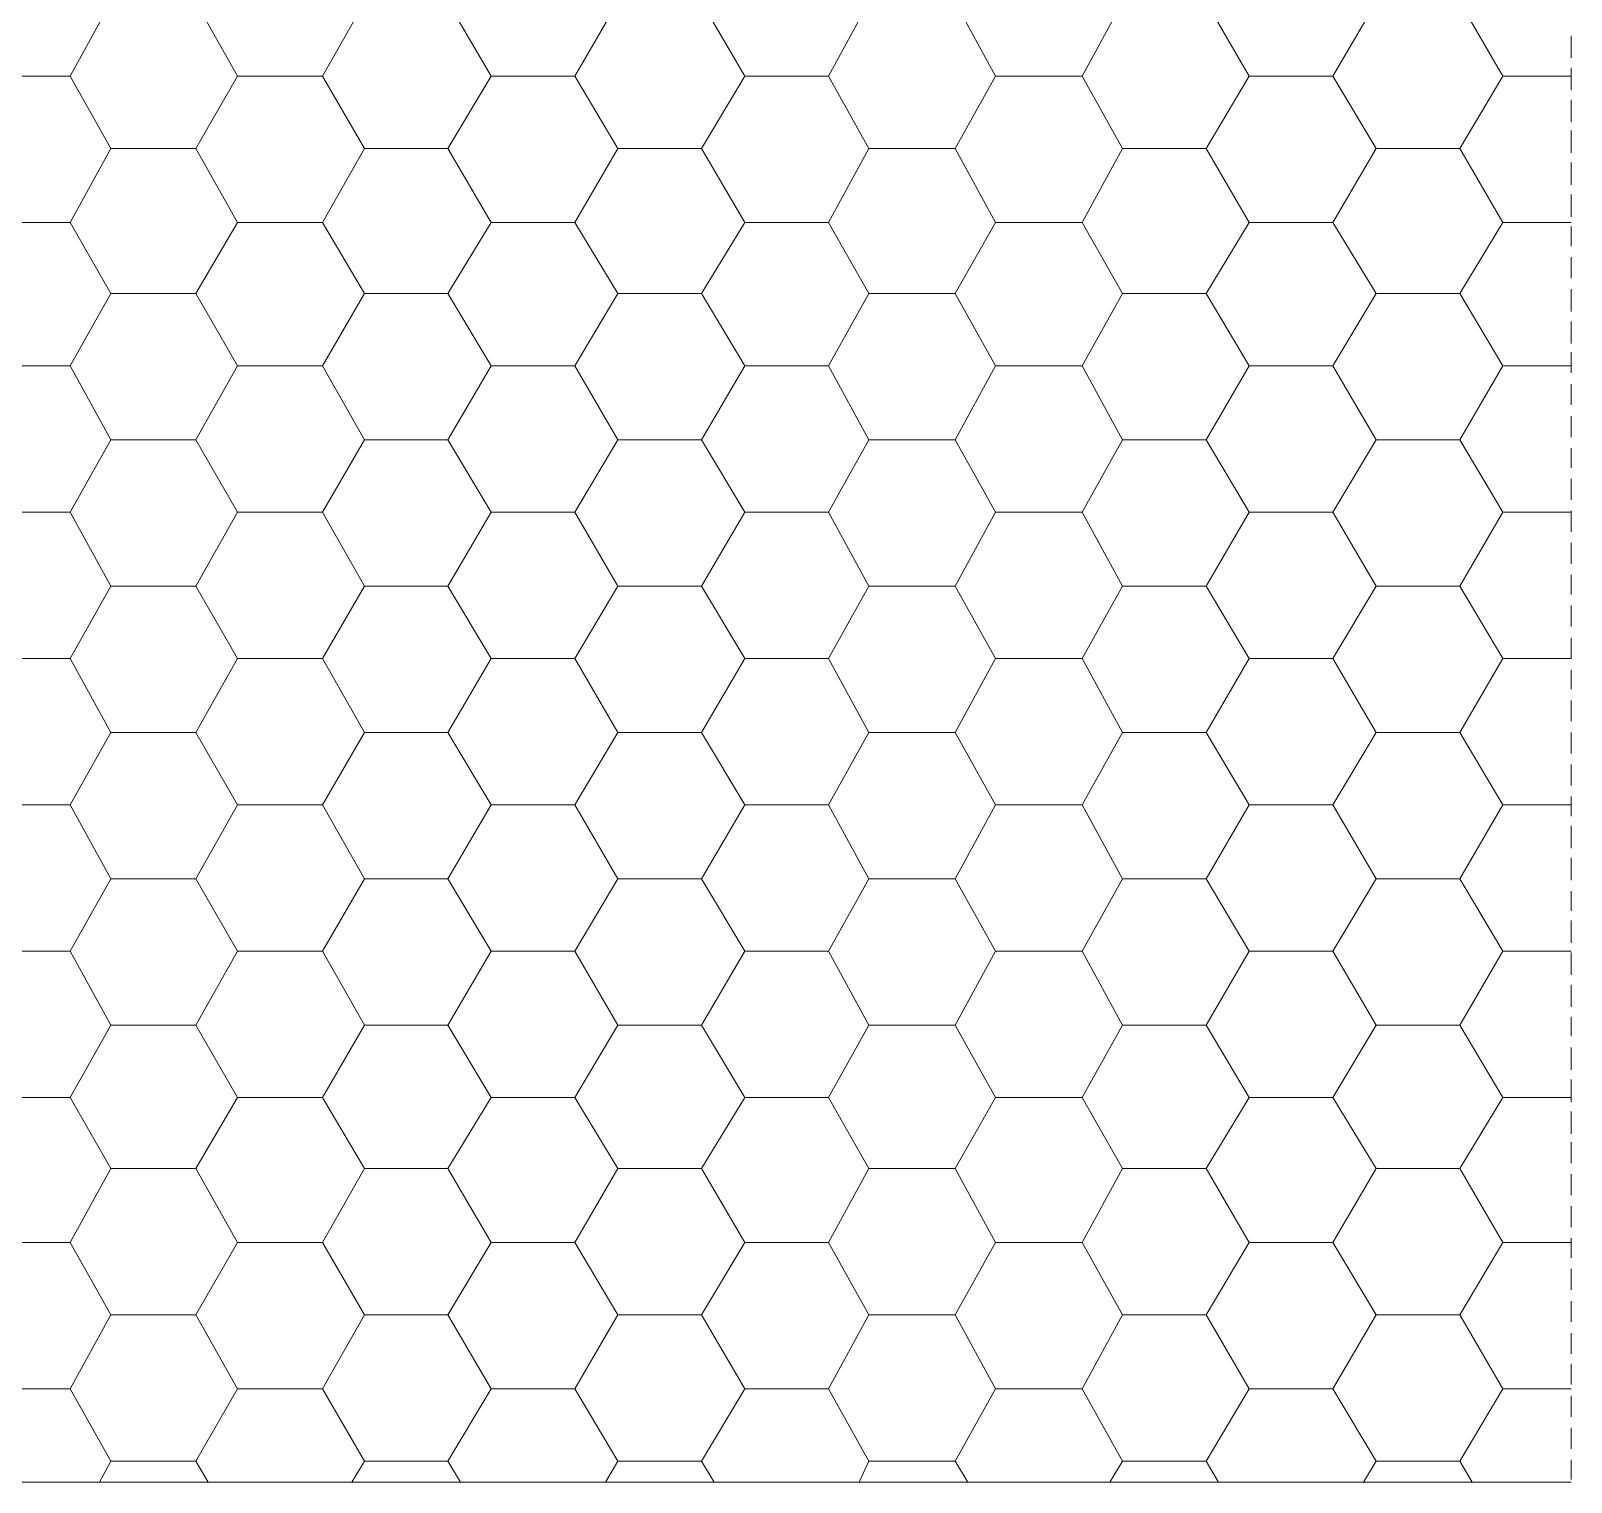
# Model space of a CAD drawing. Header units: millimetres. Extents: x 2928 to 3112, y 1220 to 1280.
# Drawn here: x 3061.12 to 3062.948, y 1268.156 to 1269.879 of the extents above; entities that cross this region are included whole.
import ezdxf

# ---------------------------------------------------------------- set-up
doc = ezdxf.new("R2010")
doc.units = ezdxf.units.MM

msp = doc.modelspace()

# ---------------------------------------------------------------- linework, layer by layer
at = {"color": 7, "linetype": 'Continuous', "lineweight": 5, "true_color": 0x000007}
msp.add_lwpolyline([(3062.94813, 1274.95752), (3058.37486, 1274.95752), (3058.37486, 1268.15632), (3062.94813, 1268.15632)], dxfattribs=at)
at = {"color": 9, "linetype": 'Continuous', "lineweight": 13, "true_color": 0xbababa}
for points in [[(3061.16679, 1269.8252), (3061.21475, 1269.91286), (3061.21475, 1269.91286)], [(3061.36527, 1269.8252), (3061.31565, 1269.91286), (3061.31565, 1269.91286)], [(3061.46616, 1269.8252), (3061.51578, 1269.91286), (3061.51578, 1269.91286)], [(3061.66629, 1269.8252), (3061.61502, 1269.91286), (3061.61502, 1269.91286)], [(3061.76553, 1269.8252), (3061.81681, 1269.91286), (3061.81681, 1269.91286)], [(3061.96732, 1269.8252), (3061.91604, 1269.91286), (3061.91604, 1269.91286)], [(3062.06656, 1269.8252), (3062.11452, 1269.91286), (3062.11452, 1269.91286)], [(3062.26504, 1269.8252), (3062.21707, 1269.91286), (3062.21707, 1269.91286)], [(3062.36758, 1269.8252), (3062.41555, 1269.91286), (3062.41555, 1269.91286)], [(3062.56606, 1269.8252), (3062.51479, 1269.91286), (3062.51479, 1269.91286)], [(3062.6653, 1269.8252), (3062.71657, 1269.91286), (3062.71657, 1269.91286)], [(3062.86709, 1269.8252), (3062.81581, 1269.91286), (3062.81581, 1269.91286)], [(3061.06589, 1269.8252), (3061.16679, 1269.8252), (3061.16679, 1269.8252)], [(3061.21475, 1269.73919), (3061.16679, 1269.8252), (3061.16679, 1269.8252)], [(3061.31565, 1269.73919), (3061.36527, 1269.8252), (3061.36527, 1269.8252)], [(3061.36527, 1269.8252), (3061.46616, 1269.8252), (3061.46616, 1269.8252)], [(3061.51578, 1269.73919), (3061.46616, 1269.8252), (3061.46616, 1269.8252)], [(3061.61502, 1269.73919), (3061.66629, 1269.8252), (3061.66629, 1269.8252)], [(3061.66629, 1269.8252), (3061.76553, 1269.8252), (3061.76553, 1269.8252)], [(3061.81681, 1269.73919), (3061.76553, 1269.8252), (3061.76553, 1269.8252)], [(3061.91604, 1269.73919), (3061.96732, 1269.8252), (3061.96732, 1269.8252)], [(3061.96732, 1269.8252), (3062.06656, 1269.8252), (3062.06656, 1269.8252)], [(3062.11452, 1269.73919), (3062.06656, 1269.8252), (3062.06656, 1269.8252)], [(3062.21707, 1269.73919), (3062.26504, 1269.8252), (3062.26504, 1269.8252)], [(3062.26504, 1269.8252), (3062.36758, 1269.8252), (3062.36758, 1269.8252)], [(3062.41555, 1269.73919), (3062.36758, 1269.8252), (3062.36758, 1269.8252)], [(3062.51479, 1269.73919), (3062.56606, 1269.8252), (3062.56606, 1269.8252)], [(3062.56606, 1269.8252), (3062.6653, 1269.8252), (3062.6653, 1269.8252)], [(3062.71657, 1269.73919), (3062.6653, 1269.8252), (3062.6653, 1269.8252)], [(3062.81581, 1269.73919), (3062.86709, 1269.8252), (3062.86709, 1269.8252)], [(3062.86709, 1269.8252), (3062.94813, 1269.8252), (3062.94813, 1269.8252)], [(3061.16679, 1269.65153), (3061.21475, 1269.73919), (3061.21475, 1269.73919)], [(3061.21475, 1269.73919), (3061.31565, 1269.73919), (3061.31565, 1269.73919)], [(3061.36527, 1269.65153), (3061.31565, 1269.73919), (3061.31565, 1269.73919)], [(3061.46616, 1269.65153), (3061.51578, 1269.73919), (3061.51578, 1269.73919)], [(3061.51578, 1269.73919), (3061.61502, 1269.73919), (3061.61502, 1269.73919)], [(3061.66629, 1269.65153), (3061.61502, 1269.73919), (3061.61502, 1269.73919)], [(3061.76553, 1269.65153), (3061.81681, 1269.73919), (3061.81681, 1269.73919)], [(3061.81681, 1269.73919), (3061.91604, 1269.73919), (3061.91604, 1269.73919)], [(3061.96732, 1269.65153), (3061.91604, 1269.73919), (3061.91604, 1269.73919)], [(3062.06656, 1269.65153), (3062.11452, 1269.73919), (3062.11452, 1269.73919)], [(3062.11452, 1269.73919), (3062.21707, 1269.73919), (3062.21707, 1269.73919)], [(3062.26504, 1269.65153), (3062.21707, 1269.73919), (3062.21707, 1269.73919)], [(3062.36758, 1269.65153), (3062.41555, 1269.73919), (3062.41555, 1269.73919)], [(3062.41555, 1269.73919), (3062.51479, 1269.73919), (3062.51479, 1269.73919)], [(3062.56606, 1269.65153), (3062.51479, 1269.73919), (3062.51479, 1269.73919)], [(3062.6653, 1269.65153), (3062.71657, 1269.73919), (3062.71657, 1269.73919)], [(3062.71657, 1269.73919), (3062.81581, 1269.73919), (3062.81581, 1269.73919)], [(3062.86709, 1269.65153), (3062.81581, 1269.73919), (3062.81581, 1269.73919)], [(3061.06589, 1269.65153), (3061.16679, 1269.65153), (3061.16679, 1269.65153)], [(3061.21475, 1269.56718), (3061.16679, 1269.65153), (3061.16679, 1269.65153)], [(3061.31565, 1269.56718), (3061.36527, 1269.65153), (3061.36527, 1269.65153)], [(3061.36527, 1269.65153), (3061.46616, 1269.65153), (3061.46616, 1269.65153)], [(3061.51578, 1269.56718), (3061.46616, 1269.65153), (3061.46616, 1269.65153)], [(3061.61502, 1269.56718), (3061.66629, 1269.65153), (3061.66629, 1269.65153)], [(3061.66629, 1269.65153), (3061.76553, 1269.65153), (3061.76553, 1269.65153)], [(3061.81681, 1269.56718), (3061.76553, 1269.65153), (3061.76553, 1269.65153)], [(3061.91604, 1269.56718), (3061.96732, 1269.65153), (3061.96732, 1269.65153)], [(3061.96732, 1269.65153), (3062.06656, 1269.65153), (3062.06656, 1269.65153)], [(3062.11452, 1269.56718), (3062.06656, 1269.65153), (3062.06656, 1269.65153)], [(3062.21707, 1269.56718), (3062.26504, 1269.65153), (3062.26504, 1269.65153)], [(3062.26504, 1269.65153), (3062.36758, 1269.65153), (3062.36758, 1269.65153)], [(3062.41555, 1269.56718), (3062.36758, 1269.65153), (3062.36758, 1269.65153)], [(3062.51479, 1269.56718), (3062.56606, 1269.65153), (3062.56606, 1269.65153)], [(3062.56606, 1269.65153), (3062.6653, 1269.65153), (3062.6653, 1269.65153)], [(3062.71657, 1269.56718), (3062.6653, 1269.65153), (3062.6653, 1269.65153)], [(3062.81581, 1269.56718), (3062.86709, 1269.65153), (3062.86709, 1269.65153)], [(3062.86709, 1269.65153), (3062.94813, 1269.65153), (3062.94813, 1269.65153)], [(3061.16679, 1269.48117), (3061.21475, 1269.56718), (3061.21475, 1269.56718)], [(3061.21475, 1269.56718), (3061.31565, 1269.56718), (3061.31565, 1269.56718)], [(3061.36527, 1269.48117), (3061.31565, 1269.56718), (3061.31565, 1269.56718)], [(3061.46616, 1269.48117), (3061.51578, 1269.56718), (3061.51578, 1269.56718)], [(3061.51578, 1269.56718), (3061.61502, 1269.56718), (3061.61502, 1269.56718)], [(3061.66629, 1269.48117), (3061.61502, 1269.56718), (3061.61502, 1269.56718)], [(3061.76553, 1269.48117), (3061.81681, 1269.56718), (3061.81681, 1269.56718)], [(3061.81681, 1269.56718), (3061.91604, 1269.56718), (3061.91604, 1269.56718)], [(3061.96732, 1269.48117), (3061.91604, 1269.56718), (3061.91604, 1269.56718)], [(3062.06656, 1269.48117), (3062.11452, 1269.56718), (3062.11452, 1269.56718)], [(3062.11452, 1269.56718), (3062.21707, 1269.56718), (3062.21707, 1269.56718)], [(3062.26504, 1269.48117), (3062.21707, 1269.56718), (3062.21707, 1269.56718)], [(3062.36758, 1269.48117), (3062.41555, 1269.56718), (3062.41555, 1269.56718)], [(3062.41555, 1269.56718), (3062.51479, 1269.56718), (3062.51479, 1269.56718)], [(3062.56606, 1269.48117), (3062.51479, 1269.56718), (3062.51479, 1269.56718)], [(3062.6653, 1269.48117), (3062.71657, 1269.56718), (3062.71657, 1269.56718)], [(3062.71657, 1269.56718), (3062.81581, 1269.56718), (3062.81581, 1269.56718)], [(3062.86709, 1269.48117), (3062.81581, 1269.56718), (3062.81581, 1269.56718)], [(3061.06589, 1269.48117), (3061.16679, 1269.48117), (3061.16679, 1269.48117)], [(3061.21475, 1269.39351), (3061.16679, 1269.48117), (3061.16679, 1269.48117)], [(3061.31565, 1269.39351), (3061.36527, 1269.48117), (3061.36527, 1269.48117)], [(3061.36527, 1269.48117), (3061.46616, 1269.48117), (3061.46616, 1269.48117)], [(3061.51578, 1269.39351), (3061.46616, 1269.48117), (3061.46616, 1269.48117)], [(3061.61502, 1269.39351), (3061.66629, 1269.48117), (3061.66629, 1269.48117)], [(3061.66629, 1269.48117), (3061.76553, 1269.48117), (3061.76553, 1269.48117)], [(3061.81681, 1269.39351), (3061.76553, 1269.48117), (3061.76553, 1269.48117)], [(3061.91604, 1269.39351), (3061.96732, 1269.48117), (3061.96732, 1269.48117)], [(3061.96732, 1269.48117), (3062.06656, 1269.48117), (3062.06656, 1269.48117)], [(3062.11452, 1269.39351), (3062.06656, 1269.48117), (3062.06656, 1269.48117)], [(3062.21707, 1269.39351), (3062.26504, 1269.48117), (3062.26504, 1269.48117)], [(3062.26504, 1269.48117), (3062.36758, 1269.48117), (3062.36758, 1269.48117)], [(3062.41555, 1269.39351), (3062.36758, 1269.48117), (3062.36758, 1269.48117)], [(3062.51479, 1269.39351), (3062.56606, 1269.48117), (3062.56606, 1269.48117)], [(3062.56606, 1269.48117), (3062.6653, 1269.48117), (3062.6653, 1269.48117)], [(3062.71657, 1269.39351), (3062.6653, 1269.48117), (3062.6653, 1269.48117)], [(3062.81581, 1269.39351), (3062.86709, 1269.48117), (3062.86709, 1269.48117)], [(3062.86709, 1269.48117), (3062.94813, 1269.48117), (3062.94813, 1269.48117)], [(3061.16679, 1269.3075), (3061.21475, 1269.39351), (3061.21475, 1269.39351)], [(3061.21475, 1269.39351), (3061.31565, 1269.39351), (3061.31565, 1269.39351)], [(3061.36527, 1269.3075), (3061.31565, 1269.39351), (3061.31565, 1269.39351)], [(3061.46616, 1269.3075), (3061.51578, 1269.39351), (3061.51578, 1269.39351)], [(3061.51578, 1269.39351), (3061.61502, 1269.39351), (3061.61502, 1269.39351)], [(3061.66629, 1269.3075), (3061.61502, 1269.39351), (3061.61502, 1269.39351)], [(3061.76553, 1269.3075), (3061.81681, 1269.39351), (3061.81681, 1269.39351)], [(3061.81681, 1269.39351), (3061.91604, 1269.39351), (3061.91604, 1269.39351)], [(3061.96732, 1269.3075), (3061.91604, 1269.39351), (3061.91604, 1269.39351)], [(3062.06656, 1269.3075), (3062.11452, 1269.39351), (3062.11452, 1269.39351)], [(3062.11452, 1269.39351), (3062.21707, 1269.39351), (3062.21707, 1269.39351)], [(3062.26504, 1269.3075), (3062.21707, 1269.39351), (3062.21707, 1269.39351)], [(3062.36758, 1269.3075), (3062.41555, 1269.39351), (3062.41555, 1269.39351)], [(3062.41555, 1269.39351), (3062.51479, 1269.39351), (3062.51479, 1269.39351)], [(3062.56606, 1269.3075), (3062.51479, 1269.39351), (3062.51479, 1269.39351)], [(3062.6653, 1269.3075), (3062.71657, 1269.39351), (3062.71657, 1269.39351)], [(3062.71657, 1269.39351), (3062.81581, 1269.39351), (3062.81581, 1269.39351)], [(3062.86709, 1269.3075), (3062.81581, 1269.39351), (3062.81581, 1269.39351)], [(3061.06589, 1269.3075), (3061.16679, 1269.3075), (3061.16679, 1269.3075)], [(3061.21475, 1269.21984), (3061.16679, 1269.3075), (3061.16679, 1269.3075)], [(3061.31565, 1269.21984), (3061.36527, 1269.3075), (3061.36527, 1269.3075)], [(3061.36527, 1269.3075), (3061.46616, 1269.3075), (3061.46616, 1269.3075)], [(3061.51578, 1269.21984), (3061.46616, 1269.3075), (3061.46616, 1269.3075)], [(3061.61502, 1269.21984), (3061.66629, 1269.3075), (3061.66629, 1269.3075)], [(3061.66629, 1269.3075), (3061.76553, 1269.3075), (3061.76553, 1269.3075)], [(3061.81681, 1269.21984), (3061.76553, 1269.3075), (3061.76553, 1269.3075)], [(3061.91604, 1269.21984), (3061.96732, 1269.3075), (3061.96732, 1269.3075)], [(3061.96732, 1269.3075), (3062.06656, 1269.3075), (3062.06656, 1269.3075)], [(3062.11452, 1269.21984), (3062.06656, 1269.3075), (3062.06656, 1269.3075)], [(3062.21707, 1269.21984), (3062.26504, 1269.3075), (3062.26504, 1269.3075)], [(3062.26504, 1269.3075), (3062.36758, 1269.3075), (3062.36758, 1269.3075)], [(3062.41555, 1269.21984), (3062.36758, 1269.3075), (3062.36758, 1269.3075)], [(3062.51479, 1269.21984), (3062.56606, 1269.3075), (3062.56606, 1269.3075)], [(3062.56606, 1269.3075), (3062.6653, 1269.3075), (3062.6653, 1269.3075)], [(3062.71657, 1269.21984), (3062.6653, 1269.3075), (3062.6653, 1269.3075)], [(3062.81581, 1269.21984), (3062.86709, 1269.3075), (3062.86709, 1269.3075)], [(3062.86709, 1269.3075), (3062.94813, 1269.3075), (3062.94813, 1269.3075)], [(3061.16679, 1269.13383), (3061.21475, 1269.21984), (3061.21475, 1269.21984)], [(3061.21475, 1269.21984), (3061.31565, 1269.21984), (3061.31565, 1269.21984)], [(3061.36527, 1269.13383), (3061.31565, 1269.21984), (3061.31565, 1269.21984)], [(3061.46616, 1269.13383), (3061.51578, 1269.21984), (3061.51578, 1269.21984)], [(3061.51578, 1269.21984), (3061.61502, 1269.21984), (3061.61502, 1269.21984)], [(3061.66629, 1269.13383), (3061.61502, 1269.21984), (3061.61502, 1269.21984)], [(3061.76553, 1269.13383), (3061.81681, 1269.21984), (3061.81681, 1269.21984)], [(3061.81681, 1269.21984), (3061.91604, 1269.21984), (3061.91604, 1269.21984)], [(3061.96732, 1269.13383), (3061.91604, 1269.21984), (3061.91604, 1269.21984)], [(3062.06656, 1269.13383), (3062.11452, 1269.21984), (3062.11452, 1269.21984)], [(3062.11452, 1269.21984), (3062.21707, 1269.21984), (3062.21707, 1269.21984)], [(3062.26504, 1269.13383), (3062.21707, 1269.21984), (3062.21707, 1269.21984)], [(3062.36758, 1269.13383), (3062.41555, 1269.21984), (3062.41555, 1269.21984)], [(3062.41555, 1269.21984), (3062.51479, 1269.21984), (3062.51479, 1269.21984)], [(3062.56606, 1269.13383), (3062.51479, 1269.21984), (3062.51479, 1269.21984)], [(3062.6653, 1269.13383), (3062.71657, 1269.21984), (3062.71657, 1269.21984)], [(3062.71657, 1269.21984), (3062.81581, 1269.21984), (3062.81581, 1269.21984)], [(3062.86709, 1269.13383), (3062.81581, 1269.21984), (3062.81581, 1269.21984)], [(3061.06589, 1269.13383), (3061.16679, 1269.13383), (3061.16679, 1269.13383)], [(3061.21475, 1269.04617), (3061.16679, 1269.13383), (3061.16679, 1269.13383)], [(3061.31565, 1269.04617), (3061.36527, 1269.13383), (3061.36527, 1269.13383)], [(3061.36527, 1269.13383), (3061.46616, 1269.13383), (3061.46616, 1269.13383)], [(3061.51578, 1269.04617), (3061.46616, 1269.13383), (3061.46616, 1269.13383)], [(3061.61502, 1269.04617), (3061.66629, 1269.13383), (3061.66629, 1269.13383)], [(3061.66629, 1269.13383), (3061.76553, 1269.13383), (3061.76553, 1269.13383)], [(3061.81681, 1269.04617), (3061.76553, 1269.13383), (3061.76553, 1269.13383)], [(3061.91604, 1269.04617), (3061.96732, 1269.13383), (3061.96732, 1269.13383)], [(3061.96732, 1269.13383), (3062.06656, 1269.13383), (3062.06656, 1269.13383)], [(3062.11452, 1269.04617), (3062.06656, 1269.13383), (3062.06656, 1269.13383)], [(3062.21707, 1269.04617), (3062.26504, 1269.13383), (3062.26504, 1269.13383)], [(3062.26504, 1269.13383), (3062.36758, 1269.13383), (3062.36758, 1269.13383)], [(3062.41555, 1269.04617), (3062.36758, 1269.13383), (3062.36758, 1269.13383)], [(3062.51479, 1269.04617), (3062.56606, 1269.13383), (3062.56606, 1269.13383)], [(3062.56606, 1269.13383), (3062.6653, 1269.13383), (3062.6653, 1269.13383)], [(3062.71657, 1269.04617), (3062.6653, 1269.13383), (3062.6653, 1269.13383)], [(3062.81581, 1269.04617), (3062.86709, 1269.13383), (3062.86709, 1269.13383)], [(3062.86709, 1269.13383), (3062.94813, 1269.13383), (3062.94813, 1269.13383)], [(3061.16679, 1268.96016), (3061.21475, 1269.04617), (3061.21475, 1269.04617)], [(3061.21475, 1269.04617), (3061.31565, 1269.04617), (3061.31565, 1269.04617)], [(3061.36527, 1268.96016), (3061.31565, 1269.04617), (3061.31565, 1269.04617)], [(3061.46616, 1268.96016), (3061.51578, 1269.04617), (3061.51578, 1269.04617)], [(3061.51578, 1269.04617), (3061.61502, 1269.04617), (3061.61502, 1269.04617)], [(3061.66629, 1268.96016), (3061.61502, 1269.04617), (3061.61502, 1269.04617)], [(3061.76553, 1268.96016), (3061.81681, 1269.04617), (3061.81681, 1269.04617)], [(3061.81681, 1269.04617), (3061.91604, 1269.04617), (3061.91604, 1269.04617)], [(3061.96732, 1268.96016), (3061.91604, 1269.04617), (3061.91604, 1269.04617)], [(3062.06656, 1268.96016), (3062.11452, 1269.04617), (3062.11452, 1269.04617)], [(3062.11452, 1269.04617), (3062.21707, 1269.04617), (3062.21707, 1269.04617)], [(3062.26504, 1268.96016), (3062.21707, 1269.04617), (3062.21707, 1269.04617)], [(3062.36758, 1268.96016), (3062.41555, 1269.04617), (3062.41555, 1269.04617)], [(3062.41555, 1269.04617), (3062.51479, 1269.04617), (3062.51479, 1269.04617)], [(3062.56606, 1268.96016), (3062.51479, 1269.04617), (3062.51479, 1269.04617)], [(3062.6653, 1268.96016), (3062.71657, 1269.04617), (3062.71657, 1269.04617)], [(3062.71657, 1269.04617), (3062.81581, 1269.04617), (3062.81581, 1269.04617)], [(3062.86709, 1268.96016), (3062.81581, 1269.04617), (3062.81581, 1269.04617)], [(3061.06589, 1268.96016), (3061.16679, 1268.96016), (3061.16679, 1268.96016)], [(3061.21475, 1268.8725), (3061.16679, 1268.96016), (3061.16679, 1268.96016)], [(3061.31565, 1268.8725), (3061.36527, 1268.96016), (3061.36527, 1268.96016)], [(3061.36527, 1268.96016), (3061.46616, 1268.96016), (3061.46616, 1268.96016)], [(3061.51578, 1268.8725), (3061.46616, 1268.96016), (3061.46616, 1268.96016)], [(3061.61502, 1268.8725), (3061.66629, 1268.96016), (3061.66629, 1268.96016)], [(3061.66629, 1268.96016), (3061.76553, 1268.96016), (3061.76553, 1268.96016)], [(3061.81681, 1268.8725), (3061.76553, 1268.96016), (3061.76553, 1268.96016)], [(3061.91604, 1268.8725), (3061.96732, 1268.96016), (3061.96732, 1268.96016)], [(3061.96732, 1268.96016), (3062.06656, 1268.96016), (3062.06656, 1268.96016)], [(3062.11452, 1268.8725), (3062.06656, 1268.96016), (3062.06656, 1268.96016)], [(3062.21707, 1268.8725), (3062.26504, 1268.96016), (3062.26504, 1268.96016)], [(3062.26504, 1268.96016), (3062.36758, 1268.96016), (3062.36758, 1268.96016)], [(3062.41555, 1268.8725), (3062.36758, 1268.96016), (3062.36758, 1268.96016)], [(3062.51479, 1268.8725), (3062.56606, 1268.96016), (3062.56606, 1268.96016)], [(3062.56606, 1268.96016), (3062.6653, 1268.96016), (3062.6653, 1268.96016)], [(3062.71657, 1268.8725), (3062.6653, 1268.96016), (3062.6653, 1268.96016)], [(3062.81581, 1268.8725), (3062.86709, 1268.96016), (3062.86709, 1268.96016)], [(3062.86709, 1268.96016), (3062.94813, 1268.96016), (3062.94813, 1268.96016)], [(3061.16679, 1268.78649), (3061.21475, 1268.8725), (3061.21475, 1268.8725)], [(3061.21475, 1268.8725), (3061.31565, 1268.8725), (3061.31565, 1268.8725)], [(3061.36527, 1268.78649), (3061.31565, 1268.8725), (3061.31565, 1268.8725)], [(3061.46616, 1268.78649), (3061.51578, 1268.8725), (3061.51578, 1268.8725)], [(3061.51578, 1268.8725), (3061.61502, 1268.8725), (3061.61502, 1268.8725)], [(3061.66629, 1268.78649), (3061.61502, 1268.8725), (3061.61502, 1268.8725)], [(3061.76553, 1268.78649), (3061.81681, 1268.8725), (3061.81681, 1268.8725)], [(3061.81681, 1268.8725), (3061.91604, 1268.8725), (3061.91604, 1268.8725)], [(3061.96732, 1268.78649), (3061.91604, 1268.8725), (3061.91604, 1268.8725)], [(3062.06656, 1268.78649), (3062.11452, 1268.8725), (3062.11452, 1268.8725)], [(3062.11452, 1268.8725), (3062.21707, 1268.8725), (3062.21707, 1268.8725)], [(3062.26504, 1268.78649), (3062.21707, 1268.8725), (3062.21707, 1268.8725)], [(3062.36758, 1268.78649), (3062.41555, 1268.8725), (3062.41555, 1268.8725)], [(3062.41555, 1268.8725), (3062.51479, 1268.8725), (3062.51479, 1268.8725)], [(3062.56606, 1268.78649), (3062.51479, 1268.8725), (3062.51479, 1268.8725)], [(3062.6653, 1268.78649), (3062.71657, 1268.8725), (3062.71657, 1268.8725)], [(3062.71657, 1268.8725), (3062.81581, 1268.8725), (3062.81581, 1268.8725)], [(3062.86709, 1268.78649), (3062.81581, 1268.8725), (3062.81581, 1268.8725)], [(3061.06589, 1268.78649), (3061.16679, 1268.78649), (3061.16679, 1268.78649)], [(3061.21475, 1268.69883), (3061.16679, 1268.78649), (3061.16679, 1268.78649)], [(3061.31565, 1268.69883), (3061.36527, 1268.78649), (3061.36527, 1268.78649)], [(3061.36527, 1268.78649), (3061.46616, 1268.78649), (3061.46616, 1268.78649)], [(3061.51578, 1268.69883), (3061.46616, 1268.78649), (3061.46616, 1268.78649)], [(3061.61502, 1268.69883), (3061.66629, 1268.78649), (3061.66629, 1268.78649)], [(3061.66629, 1268.78649), (3061.76553, 1268.78649), (3061.76553, 1268.78649)], [(3061.81681, 1268.69883), (3061.76553, 1268.78649), (3061.76553, 1268.78649)], [(3061.91604, 1268.69883), (3061.96732, 1268.78649), (3061.96732, 1268.78649)], [(3061.96732, 1268.78649), (3062.06656, 1268.78649), (3062.06656, 1268.78649)], [(3062.11452, 1268.69883), (3062.06656, 1268.78649), (3062.06656, 1268.78649)], [(3062.21707, 1268.69883), (3062.26504, 1268.78649), (3062.26504, 1268.78649)], [(3062.26504, 1268.78649), (3062.36758, 1268.78649), (3062.36758, 1268.78649)], [(3062.41555, 1268.69883), (3062.36758, 1268.78649), (3062.36758, 1268.78649)], [(3062.51479, 1268.69883), (3062.56606, 1268.78649), (3062.56606, 1268.78649)], [(3062.56606, 1268.78649), (3062.6653, 1268.78649), (3062.6653, 1268.78649)], [(3062.71657, 1268.69883), (3062.6653, 1268.78649), (3062.6653, 1268.78649)], [(3062.81581, 1268.69883), (3062.86709, 1268.78649), (3062.86709, 1268.78649)], [(3062.86709, 1268.78649), (3062.94813, 1268.78649), (3062.94813, 1268.78649)], [(3061.16679, 1268.61282), (3061.21475, 1268.69883), (3061.21475, 1268.69883)], [(3061.21475, 1268.69883), (3061.31565, 1268.69883), (3061.31565, 1268.69883)], [(3061.36527, 1268.61282), (3061.31565, 1268.69883), (3061.31565, 1268.69883)], [(3061.46616, 1268.61282), (3061.51578, 1268.69883), (3061.51578, 1268.69883)], [(3061.51578, 1268.69883), (3061.61502, 1268.69883), (3061.61502, 1268.69883)], [(3061.66629, 1268.61282), (3061.61502, 1268.69883), (3061.61502, 1268.69883)], [(3061.76553, 1268.61282), (3061.81681, 1268.69883), (3061.81681, 1268.69883)], [(3061.81681, 1268.69883), (3061.91604, 1268.69883), (3061.91604, 1268.69883)], [(3061.96732, 1268.61282), (3061.91604, 1268.69883), (3061.91604, 1268.69883)], [(3062.06656, 1268.61282), (3062.11452, 1268.69883), (3062.11452, 1268.69883)], [(3062.11452, 1268.69883), (3062.21707, 1268.69883), (3062.21707, 1268.69883)], [(3062.26504, 1268.61282), (3062.21707, 1268.69883), (3062.21707, 1268.69883)], [(3062.36758, 1268.61282), (3062.41555, 1268.69883), (3062.41555, 1268.69883)], [(3062.41555, 1268.69883), (3062.51479, 1268.69883), (3062.51479, 1268.69883)], [(3062.56606, 1268.61282), (3062.51479, 1268.69883), (3062.51479, 1268.69883)], [(3062.6653, 1268.61282), (3062.71657, 1268.69883), (3062.71657, 1268.69883)], [(3062.71657, 1268.69883), (3062.81581, 1268.69883), (3062.81581, 1268.69883)], [(3062.86709, 1268.61282), (3062.81581, 1268.69883), (3062.81581, 1268.69883)], [(3061.06589, 1268.61282), (3061.16679, 1268.61282), (3061.16679, 1268.61282)], [(3061.21475, 1268.52847), (3061.16679, 1268.61282), (3061.16679, 1268.61282)], [(3061.31565, 1268.52847), (3061.36527, 1268.61282), (3061.36527, 1268.61282)], [(3061.36527, 1268.61282), (3061.46616, 1268.61282), (3061.46616, 1268.61282)], [(3061.51578, 1268.52847), (3061.46616, 1268.61282), (3061.46616, 1268.61282)], [(3061.61502, 1268.52847), (3061.66629, 1268.61282), (3061.66629, 1268.61282)], [(3061.66629, 1268.61282), (3061.76553, 1268.61282), (3061.76553, 1268.61282)], [(3061.81681, 1268.52847), (3061.76553, 1268.61282), (3061.76553, 1268.61282)], [(3061.91604, 1268.52847), (3061.96732, 1268.61282), (3061.96732, 1268.61282)], [(3061.96732, 1268.61282), (3062.06656, 1268.61282), (3062.06656, 1268.61282)], [(3062.11452, 1268.52847), (3062.06656, 1268.61282), (3062.06656, 1268.61282)], [(3062.21707, 1268.52847), (3062.26504, 1268.61282), (3062.26504, 1268.61282)], [(3062.26504, 1268.61282), (3062.36758, 1268.61282), (3062.36758, 1268.61282)], [(3062.41555, 1268.52847), (3062.36758, 1268.61282), (3062.36758, 1268.61282)], [(3062.51479, 1268.52847), (3062.56606, 1268.61282), (3062.56606, 1268.61282)], [(3062.56606, 1268.61282), (3062.6653, 1268.61282), (3062.6653, 1268.61282)], [(3062.71657, 1268.52847), (3062.6653, 1268.61282), (3062.6653, 1268.61282)], [(3062.81581, 1268.52847), (3062.86709, 1268.61282), (3062.86709, 1268.61282)], [(3062.86709, 1268.61282), (3062.94813, 1268.61282), (3062.94813, 1268.61282)], [(3061.16679, 1268.44081), (3061.21475, 1268.52847), (3061.21475, 1268.52847)], [(3061.21475, 1268.52847), (3061.31565, 1268.52847), (3061.31565, 1268.52847)], [(3061.36527, 1268.44081), (3061.31565, 1268.52847), (3061.31565, 1268.52847)], [(3061.46616, 1268.44081), (3061.51578, 1268.52847), (3061.51578, 1268.52847)], [(3061.51578, 1268.52847), (3061.61502, 1268.52847), (3061.61502, 1268.52847)], [(3061.66629, 1268.44081), (3061.61502, 1268.52847), (3061.61502, 1268.52847)], [(3061.76553, 1268.44081), (3061.81681, 1268.52847), (3061.81681, 1268.52847)], [(3061.81681, 1268.52847), (3061.91604, 1268.52847), (3061.91604, 1268.52847)], [(3061.96732, 1268.44081), (3061.91604, 1268.52847), (3061.91604, 1268.52847)], [(3062.06656, 1268.44081), (3062.11452, 1268.52847), (3062.11452, 1268.52847)], [(3062.11452, 1268.52847), (3062.21707, 1268.52847), (3062.21707, 1268.52847)], [(3062.26504, 1268.44081), (3062.21707, 1268.52847), (3062.21707, 1268.52847)], [(3062.36758, 1268.44081), (3062.41555, 1268.52847), (3062.41555, 1268.52847)], [(3062.41555, 1268.52847), (3062.51479, 1268.52847), (3062.51479, 1268.52847)], [(3062.56606, 1268.44081), (3062.51479, 1268.52847), (3062.51479, 1268.52847)], [(3062.6653, 1268.44081), (3062.71657, 1268.52847), (3062.71657, 1268.52847)], [(3062.71657, 1268.52847), (3062.81581, 1268.52847), (3062.81581, 1268.52847)], [(3062.86709, 1268.44081), (3062.81581, 1268.52847), (3062.81581, 1268.52847)], [(3061.06589, 1268.44081), (3061.16679, 1268.44081), (3061.16679, 1268.44081)], [(3061.21475, 1268.3548), (3061.16679, 1268.44081), (3061.16679, 1268.44081)], [(3061.31565, 1268.3548), (3061.36527, 1268.44081), (3061.36527, 1268.44081)], [(3061.36527, 1268.44081), (3061.46616, 1268.44081), (3061.46616, 1268.44081)], [(3061.51578, 1268.3548), (3061.46616, 1268.44081), (3061.46616, 1268.44081)], [(3061.61502, 1268.3548), (3061.66629, 1268.44081), (3061.66629, 1268.44081)], [(3061.66629, 1268.44081), (3061.76553, 1268.44081), (3061.76553, 1268.44081)], [(3061.81681, 1268.3548), (3061.76553, 1268.44081), (3061.76553, 1268.44081)], [(3061.91604, 1268.3548), (3061.96732, 1268.44081), (3061.96732, 1268.44081)], [(3061.96732, 1268.44081), (3062.06656, 1268.44081), (3062.06656, 1268.44081)], [(3062.11452, 1268.3548), (3062.06656, 1268.44081), (3062.06656, 1268.44081)], [(3062.21707, 1268.3548), (3062.26504, 1268.44081), (3062.26504, 1268.44081)], [(3062.26504, 1268.44081), (3062.36758, 1268.44081), (3062.36758, 1268.44081)], [(3062.41555, 1268.3548), (3062.36758, 1268.44081), (3062.36758, 1268.44081)], [(3062.51479, 1268.3548), (3062.56606, 1268.44081), (3062.56606, 1268.44081)], [(3062.56606, 1268.44081), (3062.6653, 1268.44081), (3062.6653, 1268.44081)], [(3062.71657, 1268.3548), (3062.6653, 1268.44081), (3062.6653, 1268.44081)], [(3062.81581, 1268.3548), (3062.86709, 1268.44081), (3062.86709, 1268.44081)], [(3062.86709, 1268.44081), (3062.94813, 1268.44081), (3062.94813, 1268.44081)], [(3061.16679, 1268.26714), (3061.21475, 1268.3548), (3061.21475, 1268.3548)], [(3061.21475, 1268.3548), (3061.31565, 1268.3548), (3061.31565, 1268.3548)], [(3061.36527, 1268.26714), (3061.31565, 1268.3548), (3061.31565, 1268.3548)], [(3061.46616, 1268.26714), (3061.51578, 1268.3548), (3061.51578, 1268.3548)], [(3061.51578, 1268.3548), (3061.61502, 1268.3548), (3061.61502, 1268.3548)], [(3061.66629, 1268.26714), (3061.61502, 1268.3548), (3061.61502, 1268.3548)], [(3061.76553, 1268.26714), (3061.81681, 1268.3548), (3061.81681, 1268.3548)], [(3061.81681, 1268.3548), (3061.91604, 1268.3548), (3061.91604, 1268.3548)], [(3061.96732, 1268.26714), (3061.91604, 1268.3548), (3061.91604, 1268.3548)], [(3062.06656, 1268.26714), (3062.11452, 1268.3548), (3062.11452, 1268.3548)], [(3062.11452, 1268.3548), (3062.21707, 1268.3548), (3062.21707, 1268.3548)], [(3062.26504, 1268.26714), (3062.21707, 1268.3548), (3062.21707, 1268.3548)], [(3062.36758, 1268.26714), (3062.41555, 1268.3548), (3062.41555, 1268.3548)], [(3062.41555, 1268.3548), (3062.51479, 1268.3548), (3062.51479, 1268.3548)], [(3062.56606, 1268.26714), (3062.51479, 1268.3548), (3062.51479, 1268.3548)], [(3062.6653, 1268.26714), (3062.71657, 1268.3548), (3062.71657, 1268.3548)], [(3062.71657, 1268.3548), (3062.81581, 1268.3548), (3062.81581, 1268.3548)], [(3062.86709, 1268.26714), (3062.81581, 1268.3548), (3062.81581, 1268.3548)], [(3061.06589, 1268.26714), (3061.16679, 1268.26714), (3061.16679, 1268.26714)], [(3061.21475, 1268.18113), (3061.16679, 1268.26714), (3061.16679, 1268.26714)], [(3061.31565, 1268.18113), (3061.36527, 1268.26714), (3061.36527, 1268.26714)], [(3061.36527, 1268.26714), (3061.46616, 1268.26714), (3061.46616, 1268.26714)], [(3061.51578, 1268.18113), (3061.46616, 1268.26714), (3061.46616, 1268.26714)], [(3061.61502, 1268.18113), (3061.66629, 1268.26714), (3061.66629, 1268.26714)], [(3061.66629, 1268.26714), (3061.76553, 1268.26714), (3061.76553, 1268.26714)], [(3061.81681, 1268.18113), (3061.76553, 1268.26714), (3061.76553, 1268.26714)], [(3061.91604, 1268.18113), (3061.96732, 1268.26714), (3061.96732, 1268.26714)], [(3061.96732, 1268.26714), (3062.06656, 1268.26714), (3062.06656, 1268.26714)], [(3062.11452, 1268.18113), (3062.06656, 1268.26714), (3062.06656, 1268.26714)], [(3062.21707, 1268.18113), (3062.26504, 1268.26714), (3062.26504, 1268.26714)], [(3062.26504, 1268.26714), (3062.36758, 1268.26714), (3062.36758, 1268.26714)], [(3062.41555, 1268.18113), (3062.36758, 1268.26714), (3062.36758, 1268.26714)], [(3062.51479, 1268.18113), (3062.56606, 1268.26714), (3062.56606, 1268.26714)], [(3062.56606, 1268.26714), (3062.6653, 1268.26714), (3062.6653, 1268.26714)], [(3062.71657, 1268.18113), (3062.6653, 1268.26714), (3062.6653, 1268.26714)], [(3062.81581, 1268.18113), (3062.86709, 1268.26714), (3062.86709, 1268.26714)], [(3062.86709, 1268.26714), (3062.94813, 1268.26714), (3062.94813, 1268.26714)], [(3061.20152, 1268.15632), (3061.21475, 1268.18113), (3061.21475, 1268.18113)], [(3061.21475, 1268.18113), (3061.31565, 1268.18113), (3061.31565, 1268.18113)], [(3061.33053, 1268.15632), (3061.31565, 1268.18113), (3061.31565, 1268.18113)], [(3061.50089, 1268.15632), (3061.51578, 1268.18113), (3061.51578, 1268.18113)], [(3061.51578, 1268.18113), (3061.61502, 1268.18113), (3061.61502, 1268.18113)], [(3061.6299, 1268.15632), (3061.61502, 1268.18113), (3061.61502, 1268.18113)], [(3061.80192, 1268.15632), (3061.81681, 1268.18113), (3061.81681, 1268.18113)], [(3061.81681, 1268.18113), (3061.91604, 1268.18113), (3061.91604, 1268.18113)], [(3061.93093, 1268.15632), (3061.91604, 1268.18113), (3061.91604, 1268.18113)], [(3062.10295, 1268.15632), (3062.11452, 1268.18113), (3062.11452, 1268.18113)], [(3062.11452, 1268.18113), (3062.21707, 1268.18113), (3062.21707, 1268.18113)], [(3062.23196, 1268.15632), (3062.21707, 1268.18113), (3062.21707, 1268.18113)], [(3062.40066, 1268.15632), (3062.41555, 1268.18113), (3062.41555, 1268.18113)], [(3062.41555, 1268.18113), (3062.51479, 1268.18113), (3062.51479, 1268.18113)], [(3062.52967, 1268.15632), (3062.51479, 1268.18113), (3062.51479, 1268.18113)], [(3062.70169, 1268.15632), (3062.71657, 1268.18113), (3062.71657, 1268.18113)], [(3062.71657, 1268.18113), (3062.81581, 1268.18113), (3062.81581, 1268.18113)], [(3062.8307, 1268.15632), (3062.81581, 1268.18113), (3062.81581, 1268.18113)]]:
    msp.add_lwpolyline(points, dxfattribs=at)
at = {"color": 252, "linetype": 'Continuous', "lineweight": 13, "true_color": 0x989898}
for points in [[(3062.94813, 1269.87316), (3062.94813, 1269.8467), (3062.94813, 1269.8467)], [(3062.94813, 1269.83512), (3062.94813, 1269.80866), (3062.94813, 1269.80866)], [(3062.94813, 1269.79708), (3062.94813, 1269.77062), (3062.94813, 1269.77062)], [(3062.94813, 1269.76069), (3062.94813, 1269.73423), (3062.94813, 1269.73423)], [(3062.94813, 1269.72265), (3062.94813, 1269.69619), (3062.94813, 1269.69619)], [(3062.94813, 1269.68461), (3062.94813, 1269.65814), (3062.94813, 1269.65814)], [(3062.94813, 1269.64657), (3062.94813, 1269.62341), (3062.94813, 1269.62341)], [(3062.94813, 1269.61018), (3062.94813, 1269.58537), (3062.94813, 1269.58537)], [(3062.94813, 1269.57214), (3062.94813, 1269.54567), (3062.94813, 1269.54567)], [(3062.94813, 1269.5341), (3062.94813, 1269.50763), (3062.94813, 1269.50763)], [(3062.94813, 1269.49771), (3062.94813, 1269.4729), (3062.94813, 1269.4729)], [(3062.94813, 1269.45967), (3062.94813, 1269.43486), (3062.94813, 1269.43486)], [(3062.94813, 1269.42162), (3062.94813, 1269.39681), (3062.94813, 1269.39681)], [(3062.94813, 1269.38358), (3062.94813, 1269.36043), (3062.94813, 1269.36043)], [(3062.94813, 1269.34719), (3062.94813, 1269.32238), (3062.94813, 1269.32238)], [(3062.94813, 1269.30915), (3062.94813, 1269.28434), (3062.94813, 1269.28434)], [(3062.94813, 1269.27111), (3062.94813, 1269.2463), (3062.94813, 1269.2463)], [(3062.94813, 1269.23307), (3062.94813, 1269.20991), (3062.94813, 1269.20991)], [(3062.94813, 1269.19668), (3062.94813, 1269.17187), (3062.94813, 1269.17187)], [(3062.94813, 1269.15864), (3062.94813, 1269.13383), (3062.94813, 1269.13383)], [(3062.94813, 1269.1206), (3062.94813, 1269.09744), (3062.94813, 1269.09744)], [(3062.94813, 1269.08421), (3062.94813, 1269.0594), (3062.94813, 1269.0594)], [(3062.94813, 1269.04617), (3062.94813, 1269.02136), (3062.94813, 1269.02136)], [(3062.94813, 1269.00813), (3062.94813, 1268.98332), (3062.94813, 1268.98332)], [(3062.94813, 1268.97009), (3062.94813, 1268.94693), (3062.94813, 1268.94693)], [(3062.94813, 1268.93535), (3062.94813, 1268.90889), (3062.94813, 1268.90889)], [(3062.94813, 1268.89731), (3062.94813, 1268.87085), (3062.94813, 1268.87085)], [(3062.94813, 1268.85761), (3062.94813, 1268.83446), (3062.94813, 1268.83446)], [(3062.94813, 1268.82288), (3062.94813, 1268.79642), (3062.94813, 1268.79642)], [(3062.94813, 1268.78484), (3062.94813, 1268.75837), (3062.94813, 1268.75837)], [(3062.94813, 1268.7468), (3062.94813, 1268.72033), (3062.94813, 1268.72033)], [(3062.94813, 1268.70876), (3062.94813, 1268.6856), (3062.94813, 1268.6856)], [(3062.94813, 1268.67237), (3062.94813, 1268.6459), (3062.94813, 1268.6459)], [(3062.94813, 1268.63433), (3062.94813, 1268.60786), (3062.94813, 1268.60786)], [(3062.94813, 1268.59628), (3062.94813, 1268.56982), (3062.94813, 1268.56982)], [(3062.94813, 1268.5599), (3062.94813, 1268.53509), (3062.94813, 1268.53509)], [(3062.94813, 1268.52185), (3062.94813, 1268.49704), (3062.94813, 1268.49704)], [(3062.94813, 1268.48381), (3062.94813, 1268.459), (3062.94813, 1268.459)], [(3062.94813, 1268.44577), (3062.94813, 1268.42262), (3062.94813, 1268.42262)], [(3062.94813, 1268.40938), (3062.94813, 1268.38457), (3062.94813, 1268.38457)], [(3062.94813, 1268.37134), (3062.94813, 1268.34653), (3062.94813, 1268.34653)], [(3062.94813, 1268.3333), (3062.94813, 1268.30849), (3062.94813, 1268.30849)], [(3062.94813, 1268.29691), (3062.94813, 1268.2721), (3062.94813, 1268.2721)], [(3062.94813, 1268.25887), (3062.94813, 1268.23406), (3062.94813, 1268.23406)], [(3062.94813, 1268.22083), (3062.94813, 1268.19602), (3062.94813, 1268.19602)], [(3062.94813, 1268.18279), (3062.94813, 1268.15963), (3062.94813, 1268.15963)]]:
    msp.add_lwpolyline(points, dxfattribs=at)

doc.saveas('drawing.dxf')
